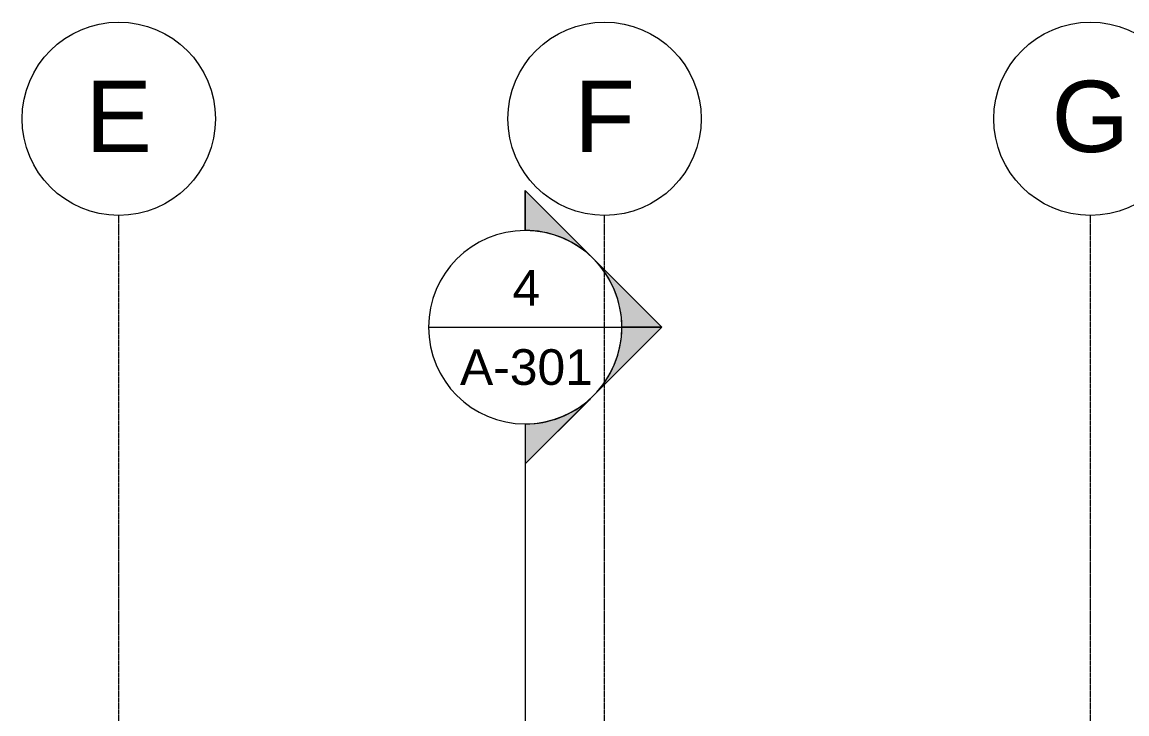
# Model space of a CAD drawing. Header units: inches. Extents: x -54880 to -186, y -265 to 853.
# Drawn here: x -16251 to -15703, y 401 to 745 of the extents above; entities that cross this region are included whole.
import ezdxf

# ---------------------------------------------------------------- set-up
doc = ezdxf.new("R2010")
doc.units = ezdxf.units.IN
doc.header["$MEASUREMENT"] = 0
doc.linetypes.add('Grid Line 1_2_', pattern=[0.875, 0.5, -0.125, 0.125, -0.125])
for name, color, linetype, lineweight in [('G-ANNO-SYMB', 111, 'Continuous', 9), ('S-GRID', 1, 'Continuous', 9), ('S-GRID-IDEN', 1, 'Continuous', 9)]:
    doc.layers.add(name, color=color, linetype=linetype, lineweight=lineweight)
doc.styles.add('Arial_1', font='arial.ttf', dxfattribs={"height": 35.407186})
doc.styles.add('Arial_2', font='arial.ttf', dxfattribs={"height": 17.703593})

# ---------------------------------------------------------------- blocks, each defined once
blk = doc.blocks.new('Grid - Grid Head - Circle-14747-Section 1')
at = {"layer": 'S-GRID-IDEN'}
blk.add_circle((21143.8, 696.66), 48, dxfattribs=at)
blk = doc.blocks.new('Section - Section Head - Filled-1526-Section 1')
at = {"layer": 'G-ANNO-SYMB'}
h = blk.add_hatch(color=256, dxfattribs=at)
edge = h.paths.add_edge_path(flags=0)
edge.add_arc((22069.39, 593.16), 48.06, 47.9216, 90)
edge.add_line((22069.39, 641.22), (22069.39, 661.04))
edge.add_line((22069.39, 661.04), (22101.6, 628.83))
h = blk.add_hatch(color=256, dxfattribs=at)
edge = h.paths.add_edge_path(flags=0)
edge.add_line((22103.33, 627.1), (22137.27, 593.16))
edge.add_line((22137.27, 593.16), (22117.39, 593.16))
edge.add_arc((22069.39, 593.16), 48, 360, 405)
h = blk.add_hatch(color=256, dxfattribs=at)
edge = h.paths.add_edge_path(flags=0)
edge.add_arc((22069.39, 593.16), 48, 315, 360)
edge.add_line((22117.39, 593.16), (22137.27, 593.16))
edge.add_line((22137.27, 593.16), (22103.33, 559.22))
h = blk.add_hatch(color=256, dxfattribs=at)
edge = h.paths.add_edge_path(flags=0)
edge.add_line((22101.6, 557.48), (22069.39, 525.27))
edge.add_line((22069.39, 525.27), (22069.39, 545.09))
edge.add_arc((22069.39, 593.16), 48.06, 270, 312.0784)
for p, q in [((22137.27, 593.16), (22069.39, 661.04)), ((22069.39, 641.16), (22069.39, 661.04)), ((22101.6, 628.83), (22069.39, 661.04)), ((22069.39, 661.04), (22069.39, 641.22)), ((22137.27, 593.16), (22103.33, 627.1)), ((22137.27, 593.16), (22069.39, 525.27)), ((22103.33, 559.22), (22137.27, 593.16)), ((22117.39, 593.16), (22137.27, 593.16)), ((22137.27, 593.16), (22117.39, 593.16)), ((22069.39, 525.27), (22101.6, 557.48)), ((22069.39, 545.16), (22069.39, 525.27)), ((22069.39, 545.09), (22069.39, 525.27))]:
    blk.add_line(p, q, dxfattribs=at)
for radius, start, end in [(48, 90, 270), (48.06, 47.9216, 90), (48, 270, 90), (48, 360, 45), (48, 315, 360), (48.06, 270, 312.0784)]:
    blk.add_arc((22069.39, 593.16), radius, start, end, dxfattribs=at)

msp = doc.modelspace()

# ---------------------------------------------------------------- linework, layer by layer
at = {"layer": 'G-ANNO-SYMB'}
for p, q in [((-16049.37, 593.16), (-15953.37, 593.16)), ((-16001.37, 545.16), (-16001.37, -54.82))]:
    msp.add_line(p, q, dxfattribs=at)
at = {"layer": 'S-GRID', "linetype": 'Grid Line 1_2_'}
for p, q in [((-16203.21, -132), (-16203.21, 648.66)), ((-15961.96, -132), (-15961.96, 648.66)), ((-15720.71, -132), (-15720.71, 648.66))]:
    msp.add_line(p, q, dxfattribs=at)

# ---------------------------------------------------------------- block references
at = {"layer": 'G-ANNO-SYMB'}
msp.add_blockref('Section - Section Head - Filled-1526-Section 1', (-38070.76, 0), dxfattribs=at)
at = {"layer": 'S-GRID-IDEN'}
for p in [(-37347.01, 0), (-37105.76, 0), (-36864.51, 0)]:
    msp.add_blockref('Grid - Grid Head - Circle-14747-Section 1', p, dxfattribs=at)

# ---------------------------------------------------------------- texts
at = {"layer": 'G-ANNO-SYMB', "attachment_point": 2, "line_spacing_factor": 0.938532, "style": 'Arial_2'}
for s, insert, char_height, width in [('4', (-16000.76, 621.5), 17.7, 16.416), ('A-301', (-16000.76, 582.22), 17.704, 78.624)]:
    msp.add_mtext(s, dxfattribs=dict(at, insert=insert, char_height=char_height, width=width))

# ---------------------------------------------------------------- next in the draw order: texts
at = {"layer": 'S-GRID-IDEN', "char_height": 35.41, "attachment_point": 2, "line_spacing_factor": 0.938532, "style": 'Arial_1', "bg_fill": 3, "box_fill_scale": 1.25, "bg_fill_color": 0, "bg_fill_transparency": 0}
for s, insert, width in [('E', (-16203.22, 715.53), 39.312), ('F', (-15961.97, 715.53), 35.856), ('G', (-15720.72, 715.53), 45.792)]:
    msp.add_mtext(s, dxfattribs=dict(at, insert=insert, width=width))

doc.saveas('drawing.dxf')
